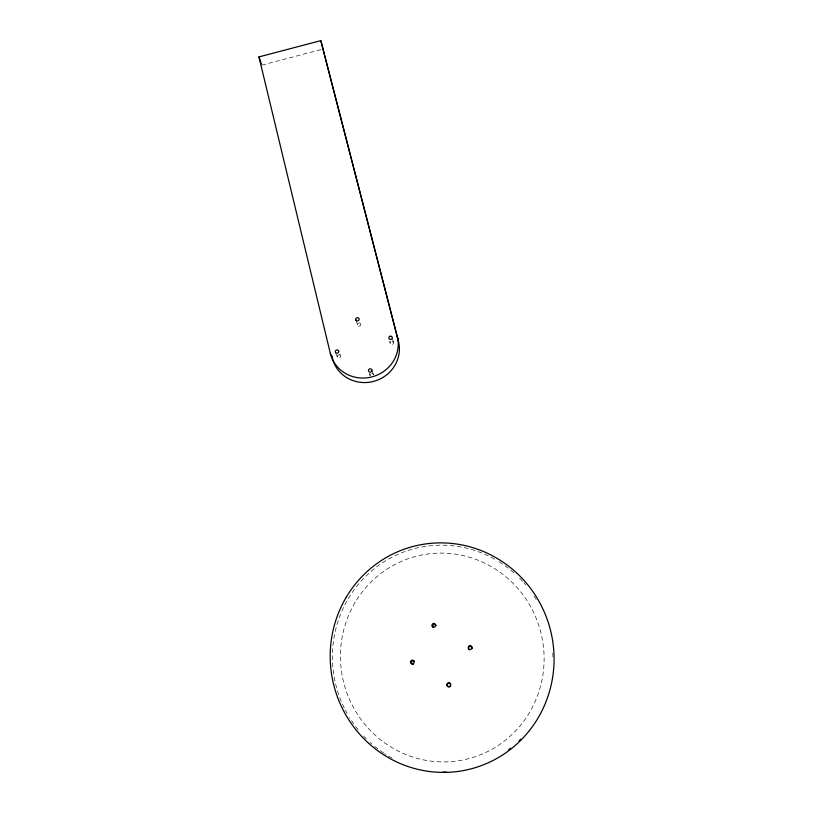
<?xml version="1.0" encoding="UTF-8"?>
<svg xmlns="http://www.w3.org/2000/svg" width="813" height="813" viewBox="0 0 813 813"><rect width="100%" height="100%" fill="white"/><g stroke="black" fill="none" stroke-linecap="round" stroke-linejoin="round"><path stroke-width="0.61" stroke-dasharray="4.07 3.05" d="M261.776 65.162L321.653 49.441M335.769 353.137L337.385 356.998A1.707 1.626 -22 0 0 340.677 356.257L339.011 351.968M355.748 319.722L357.629 325.363A1.697 1.606 -18 0 0 360.799 324.539L359.742 320.972M373.431 375.057A1.717 1.646 -18.5 0 0 373.391 374.63L373.228 374.224A1.717 1.646 -18.5 0 0 371.775 373.401M369.285 373.177L370.067 375.474A1.717 1.646 -18.5 0 0 370.23 375.88M372.252 371.165L373.391 374.63M389.661 341.338L390.169 343.35M392.445 338.33L393.431 342.364M337.385 356.998L337.293 356.582A1.707 1.626 -22 0 1 340.586 355.84M370.067 375.474L370.017 375.047A1.717 1.646 -18.5 0 1 370.555 373.878M357.466 324.966A1.697 1.606 -18 0 1 358.726 322.995A1.697 1.606 -18 0 1 360.748 324.123M392.201 341.267A1.707 1.626 -14.3 0 1 392.273 344.407L391.836 344.488A1.707 1.626 -14.3 0 1 390.911 341.48M446.744 771.283A113.22 110.111 76.8 0 1 440.616 771.263M392.151 758.092A113.22 110.111 76.8 0 1 384.722 753.692M383.695 753.021A113.22 110.111 76.8 0 1 372.801 744.82M371.866 744.007A113.22 110.111 76.8 0 1 369.996 742.34M366.399 738.915A113.22 110.111 76.8 0 1 362.151 734.444M358.147 729.759A113.22 110.111 76.8 0 1 349.529 717.564M347.029 713.286A113.22 110.111 76.8 0 1 345.291 710.034M344.194 707.838A113.22 110.111 76.8 0 1 366.622 575.441A113.22 110.111 76.8 0 1 496.977 560.533M499.091 561.813A113.22 110.111 76.8 0 1 515.147 573.937M519.68 578.277A113.22 110.111 76.8 0 1 523.135 581.935M523.979 582.88A113.22 110.111 76.8 0 1 525.645 584.801M534.039 596.071A113.22 110.111 76.8 0 1 537.373 601.478M552.789 653.134A113.22 110.111 76.8 0 1 552.942 656.833M355.027 602.565A104.542 101.686 76.9 0 0 440.402 761.862A104.542 101.686 76.9 0 0 531.387 608.094A104.542 101.686 76.9 0 0 355.027 602.565"/><path stroke-width="1.22" d="M258.941 56.91L320.82 40.65L398.411 341.155A34.085 32.53 -18.2 0 1 373.35 381.449A34.085 32.53 -18.2 0 1 332.385 358.106L330.312 353.299L258.941 56.91L261.38 63.983M432.933 627.321L432.76 626.874A1.86 1.819 77.9 0 1 436.114 625.532M450.849 684.292L450.758 684.058A1.911 1.85 76.3 0 0 447.302 684.922L447.353 685.42A1.911 1.85 76.3 0 0 450.748 685.969M398.411 341.155L320.82 40.65M331.795 355.647L332.385 358.106M397.252 336.104A34.563 32.947 -18.2 0 1 371.826 376.927A34.563 32.947 -18.2 0 1 330.312 353.299M520.747 739.108A113.22 110.111 76.8 0 1 518.999 740.836M510.615 748.184A113.22 110.111 76.8 0 1 508.643 749.698M469.345 649.963A1.89 1.839 69.8 0 1 469.355 646.711L469.802 646.528A1.89 1.839 69.8 0 1 472.119 648.398M413.299 664.526A1.89 1.829 83.7 0 1 412.882 660.806L413.36 660.756A1.89 1.829 83.7 0 1 414.274 661.03M390.067 336.257L389.651 336.44A1.728 1.646 -14.4 0 0 390.586 339.478L391.033 339.407A1.728 1.646 -14.4 0 0 392.201 337.324A1.728 1.646 -14.4 0 0 390.067 336.257M413.207 663.733L412.76 663.916A1.911 1.86 83.9 0 1 410.504 662.514A1.911 1.86 83.9 0 1 411.856 660.197L412.343 660.146A1.911 1.86 83.9 0 1 413.207 663.733M469.64 645.705L469.182 645.888A1.911 1.86 69.7 0 0 470.107 649.465L470.585 649.414A1.911 1.86 69.7 0 0 471.926 647.107A1.911 1.86 69.7 0 0 469.64 645.705M355.911 320.119L355.748 319.722A1.717 1.626 -18 0 1 357.019 317.72A1.717 1.626 -18 0 1 359.072 318.869L359.122 319.296A1.717 1.626 -18 0 1 355.911 320.119M371.866 370.017L371.704 369.61A1.738 1.667 -18.5 0 0 368.452 370.443L368.502 370.88A1.738 1.667 -18.5 0 0 370.586 372.069A1.738 1.667 -18.5 0 0 371.866 370.017M432.211 626.213L432.028 625.756A1.89 1.85 78.1 0 1 433.37 623.48A1.89 1.85 78.1 0 1 435.626 624.851L435.677 625.339A1.89 1.85 78.1 0 1 432.211 626.213M450.483 684.272L450.3 683.804A1.941 1.88 76.4 0 0 446.784 684.678L446.845 685.186A1.941 1.88 76.4 0 0 449.132 686.609A1.941 1.88 76.4 0 0 450.483 684.272M338.706 351.419L338.625 351.003A1.728 1.646 -22 0 0 335.281 351.744L335.373 352.171A1.728 1.646 -22 0 0 338.706 351.419M346.277 597.189A114.918 111.777 77 0 0 439.985 772.35A114.918 111.777 77 0 0 540.137 603.419A114.918 111.777 77 0 0 346.277 597.189"/></g></svg>
